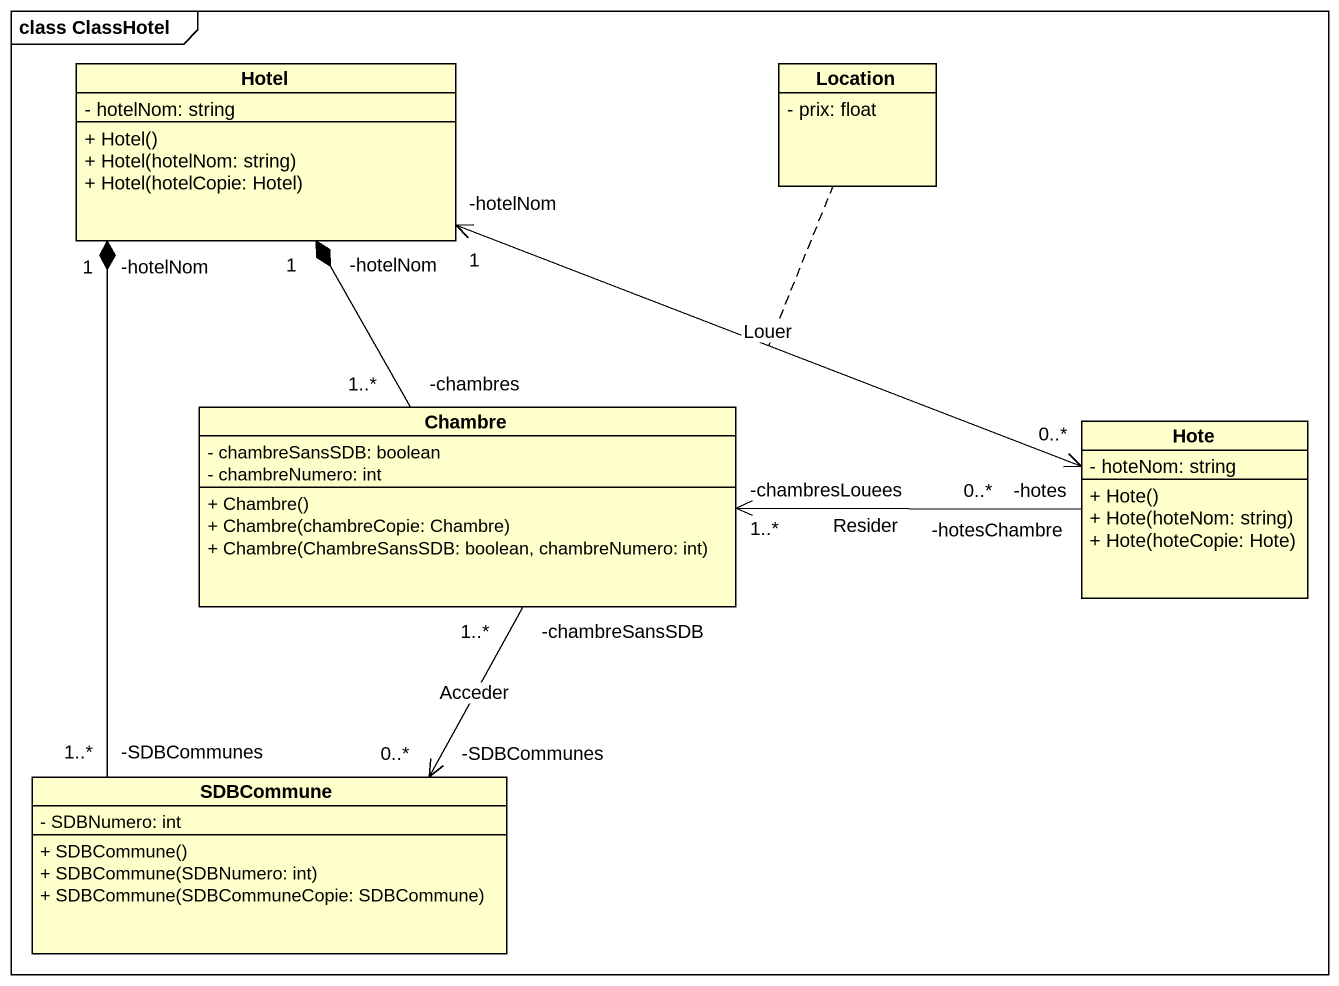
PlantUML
@startuml
mainframe class ClassHotel
hide circle
hide empty members
skinparam classAttributeIconSize 0
class Hotel {
  - hotelNom: string
  + Hotel()
  + Hotel(hotelNom: string)
  + Hotel(hotelCopie: Hotel)
}
class Location {
  - prix: float
}
class Chambre {
  - chambreSansSDB: boolean
  - chambreNumero: int
  + Chambre()
  + Chambre(chambreCopie: Chambre)
  + Chambre(ChambreSansSDB: boolean, chambreNumero: int)
}
class Hote {
  - hoteNom: string
  + Hote()
  + Hote(hoteNom: string)
  + Hote(hoteCopie: Hote)
}
class SDBCommune {
  - SDBNumero: int
  + SDBCommune()
  + SDBCommune(SDBNumero: int)
  + SDBCommune(SDBCommuneCopie: SDBCommune)
}
Hotel "-hotelNom\n1" <-right-> "-hotes\n0..*" Hote : Louer
(Hotel, Hote) .. Location
Chambre "-chambres\n1..*" -up-* "-hotelNom\n1" Hotel
Chambre "-chambresLouees\n1..*" <-right- "-hotesChambre\n0..*" Hote : Resider
Chambre "-chambreSansSDB\n1..*" --> "-SDBCommunes\n0..*" SDBCommune : Acceder
SDBCommune "-SDBCommunes\n1..*" -up-* "-hotelNom\n1" Hotel
@enduml
